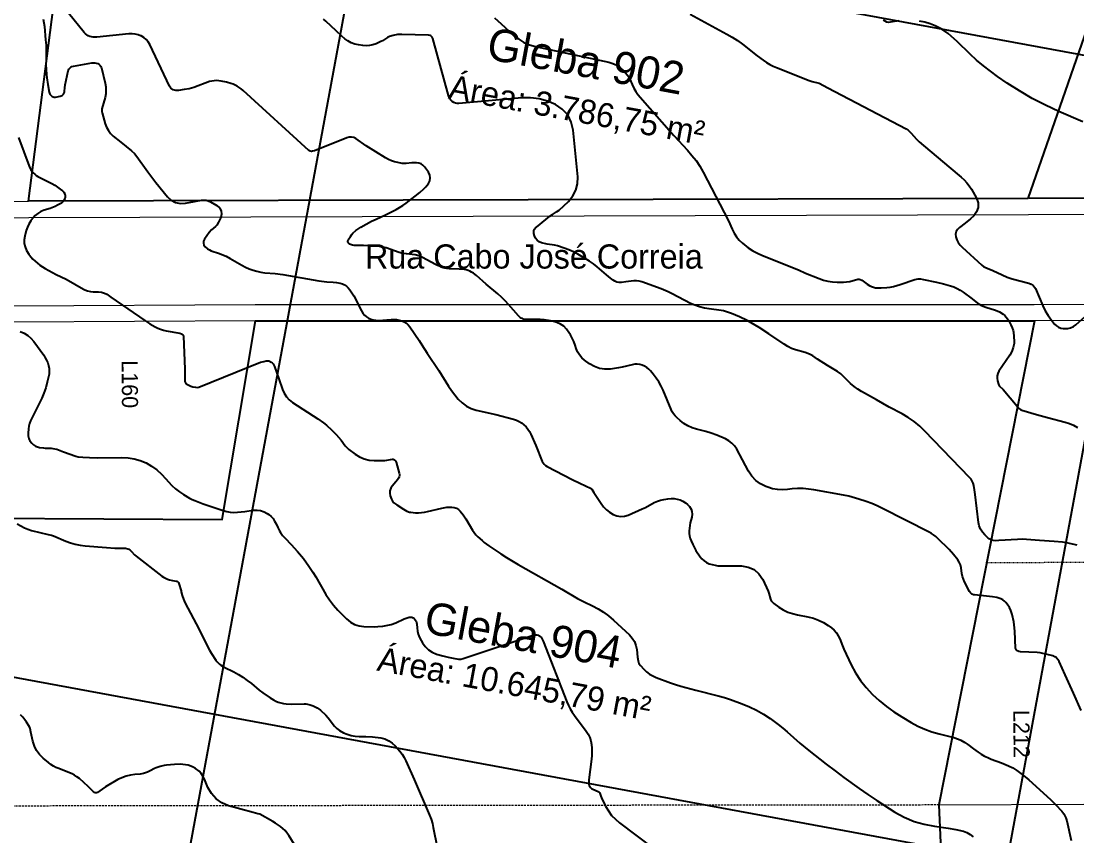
# Model space of a CAD drawing. Header units: centimetres. Extents: x 0 to 1302389, y -144212 to 85618.
# Drawn here: x 367588 to 380644, y -80917 to -70840 of the extents above; entities that cross this region are included whole.
import ezdxf

# ---------------------------------------------------------------- set-up
doc = ezdxf.new("R2010")
doc.units = ezdxf.units.CM
doc.header["$LTSCALE"] = 4
doc.linetypes.add('DASHED', pattern=[19.05, 12.7, -6.35])
doc.linetypes.add('TRACEJADO', pattern=[2, 1, -1])
for name, color, linetype in [('CANEVA', 252, 'Continuous'), ('CURVAS-INTERMEDIARIAS', 39, 'Continuous'), ('CURVAS-MESTRA', 34, 'Continuous'), ('LIMITE-L', 7, 'Continuous')]:
    doc.layers.add(name, color=color, linetype=linetype)
for name, color, linetype, lineweight in [('K-ALINHAMENTO', 10, 'Continuous', 9), ('P-MEIOFIO', 171, 'Continuous', 9), ('P-URB', 2, 'Continuous', 9), ('textos', 2, 'Continuous', 9)]:
    doc.layers.add(name, color=color, linetype=linetype, lineweight=lineweight)
doc.styles.add('EC_NOMES', font='GOTHIC.TTF')

msp = doc.modelspace()

# ---------------------------------------------------------------- linework, layer by layer
at = {"color": 1}
msp.add_lwpolyline([(382052.921, -67063.251), (387235.376, -67034.993), (387267.982, -73014.749), (380045.021, -73034.495)], dxfattribs=at)
at = {"layer": 'CANEVA'}
for p, q in [((366979.891, -95667.348), (374097.361, -57131.326)), ((376780.538, -97477.493), (383898.008, -58941.471)), ((359448.449, -67330.225), (393383.191, -73597.854)), ((357638.304, -77130.871), (391573.046, -83398.5))]:
    msp.add_line(p, q, dxfattribs=at)
at = {"layer": 'CURVAS-INTERMEDIARIAS'}
for points, elevation in [([(375863.767, -70755.405), (376314.558, -71000.54), (376381.447, -71039.124), (376446.671, -71080.197), (376509.379, -71125.012), (376690.967, -71269.386), (376766.632, -71325.259), (376805.761, -71351.064), (376845.969, -71374.919), (376887.761, -71395.854), (376930.62, -71414.847), (377332.826, -71576.122), (377371.695, -71588.571), (377456.798, -71608.931), (377564.826, -71663.808), (378532.602, -72173.876), (378555.79, -72188.476), (378566.376, -72197.12), (378595.376, -72226.567), (378658.967, -72300.348), (378694.535, -72333.522), (379059.544, -72643.458), (379212.853, -72771.167), (379249.381, -72804.518), (379283.192, -72840.185), (379312.917, -72879.313), (379339.926, -72920.746), (379403.273, -73030.695), (379421.56, -73088.953), (379424.623, -73144.856), (379404.853, -73197.241), (379369.868, -73247.282), (379328.289, -73285.392), (379264.343, -73339.631), (379191.014, -73392.38), (379166.751, -73416.855), (379150.137, -73444.14), (379145.012, -73475.676), (379147.532, -73510.043), (379160.883, -73545.64), (379177.744, -73579.078), (379199.894, -73609.287), (379225.565, -73637.329), (379470.725, -73859.708), (379494.582, -73877.766), (379507.588, -73885.104), (379535.123, -73897.294), (379605.965, -73923.584), (379719.142, -73978.683), (379780.52, -74005.181), (379843.949, -74025.957), (380050.725, -74081.418), (380078.966, -74092.806), (380103.658, -74110.623), (380123.557, -74133.757), (380131.206, -74146.886), (380223.096, -74363.223), (380252.994, -74424.569), (380288.519, -74482.838), (380328.382, -74538.413), (380369.009, -74588.311), (380391.879, -74609.136), (380416.874, -74625.803), (380445.05, -74636.227), (380475.344, -74642.481), (380491.65, -74643.861), (380530.241, -74642.283), (380566.902, -74634.915), (380600.668, -74618.855), (380632.516, -74596.998), (380822.009, -74428.537)], 76940.675), ([(367861.596, -70817.086), (367870.886, -70862.048), (367876.679, -70907.945), (367889.491, -71071.681), (367897.474, -71136.174), (367896.249, -71322.137), (367894.512, -71375.056), (367903.1, -71500.309), (367907.448, -71541.905), (367919.636, -71624.679), (367935.809, -71717.593), (367945.014, -71743.536), (367962.297, -71764.972), (367973.644, -71772.459), (367985.626, -71777.662), (367998.583, -71779.447), (368012.165, -71778.945), (368071.128, -71768.42), (368083.31, -71764.691), (368094.457, -71759.321), (368112.55, -71742.027), (368123.824, -71719.066), (368126.424, -71706.635), (368127.839, -71665.393), (368131.803, -71629.224), (368171.741, -71455.954), (368180.475, -71434.348), (368195.324, -71416.395), (368204.81, -71409.32), (368214.86, -71403.413), (368237.214, -71396.302), (368461.378, -71358.114), (368480.598, -71356.505), (368499.578, -71357.011), (368518.203, -71360.704), (368536.591, -71366.502), (368552.473, -71375.993), (368565.803, -71387.668), (368575.284, -71402.625), (368582.209, -71419.785), (368627.508, -71607.916), (368634.781, -71652.272), (368637.744, -71696.592), (368634.226, -71740.881), (368626.376, -71785.14), (368608.065, -71856.24), (368588.127, -71924.353), (368586.124, -71941.345), (368587.267, -71958.42), (368590.52, -71975.541), (368628.971, -72108.671), (368645.893, -72152.316), (368667.344, -72193.058), (368695.572, -72229.427), (368728.322, -72262.88), (368820.138, -72338.753), (368952.731, -72442.589), (368988.623, -72477.414), (369020.387, -72516.199), (369154.448, -72703.727), (369253.817, -72835.177), (369396.644, -73013.54), (369445.266, -73055.936), (369498.409, -73085.484), (369558.346, -73095.753), (369622.806, -73093.166), (369731.581, -73069.696), (369819.161, -73054.261), (369847.934, -73052.886), (369876.016, -73055.204), (369903.084, -73063.062), (369929.471, -73074.614), (370010.361, -73120.304), (370042.875, -73151.302), (370063.532, -73186.029), (370066.386, -73226.326), (370057.385, -73270.342), (370029.471, -73328.246), (370006.626, -73364.141), (369992.102, -73379.559), (369943.675, -73422.212), (369915.683, -73455.018), (369855.303, -73536.925), (369844.889, -73562.032), (369841.831, -73586.379), (369849.811, -73609.572), (369865.155, -73632.017), (369894.028, -73655.238), (369916.404, -73669.404), (369940.557, -73680.26), (370043.294, -73713.85), (370071.151, -73724.955), (370123.037, -73748.798), (370173.285, -73775.916), (370318.545, -73860.443), (370363.052, -73883.744), (370408.668, -73904.271), (370455.921, -73920.66), (370504.284, -73934.275), (370553.366, -73945.752), (370603.011, -73954.841), (370729.125, -73963.377), (370823.638, -73972.624), (371268.467, -74052.056), (371368.834, -74065.718), (371447.816, -74070.708), (371487.101, -74074.873), (371534.903, -74083.124), (371563.123, -74091.336), (371589.423, -74102.913), (371612.853, -74119.555), (371634.371, -74139.573), (371653.385, -74163), (371671.172, -74187.254), (371701.843, -74239.094), (371796.841, -74424.718), (371813.931, -74451.702), (371833.717, -74476.052), (371857.558, -74496.448), (371884.096, -74514.201), (371913.443, -74527.009), (371943.545, -74536.329), (371974.8, -74540.399), (372006.814, -74540.961), (372166.461, -74529.978), (372199.444, -74529.685), (372232.103, -74531.967), (372264.254, -74538.098), (372296.079, -74546.814), (372325.604, -74560.192), (372352.639, -74576.851), (372375.947, -74598.426), (372396.765, -74623.281), (372511.778, -74791.845), (372545.336, -74842.982), (372608.805, -74947.551), (372752.476, -75161.573), (372872.519, -75353.11), (372910.906, -75409.213), (372951.936, -75463.412), (372994.718, -75516.353), (373042.391, -75562.455), (373094.423, -75601.366), (373152.997, -75629.495), (373215.93, -75650.432), (373460.536, -75707.285), (373679.168, -75764.135), (373713.704, -75776.007), (373746.652, -75790.829), (373777.207, -75810.104), (373806.18, -75832.34), (373831.915, -75858.336), (373855.096, -75886.201), (373874.461, -75916.838), (373891.274, -75949.325), (373952.573, -76090.121), (374033.684, -76285.464), (374043.752, -76304.594), (374057.316, -76321.42), (374073.676, -76335.732), (374092.031, -76347.361), (374400.889, -76510.641), (374495.537, -76556.581), (374639.524, -76621.171), (374646.929, -76628.711), (374670.994, -76672.034), (374759.328, -76805.337), (374790.736, -76845.779), (374825.484, -76882.571), (374865.239, -76913.873), (374908.344, -76941.526), (374954.415, -76958.661), (375000.867, -76967.2), (375047.898, -76962.842), (375095.318, -76949.902), (375270.373, -76873.495), (375308.252, -76854.921), (375418.834, -76793.961), (375456.935, -76777.313), (375496.689, -76765.166), (375537.561, -76756.012), (375587.317, -76747.871), (375625.231, -76744.638), (375662.787, -76745.209), (375699.818, -76751.481), (375740.129, -76762.869), (375772.894, -76777.86), (375803.364, -76796.055), (375830.403, -76819.049), (375855.139, -76845.245), (375872.493, -76875.136), (375883.684, -76906.29), (375885.648, -76939.338), (375881.451, -76973.64), (375862.818, -77045.167), (375856.361, -77077.44), (375848.7, -77142.896), (375849.071, -77175.406), (375852.653, -77207.314), (375861.069, -77238.3), (375872.689, -77268.672), (375893.585, -77312.747), (375932.891, -77386.645), (375984.223, -77464.03), (376008.222, -77491.631), (376034.761, -77515.911), (376065.132, -77535.192), (376098.045, -77551.132), (376133.387, -77562.373), (376169.21, -77570.955), (376205.757, -77575.567), (376242.782, -77577.53), (376496.201, -77577.016), (376579.513, -77592.089), (376652.934, -77622.636), (376711.512, -77676.427), (376760.198, -77745.692), (376826.504, -77892.024), (376834.886, -77915.727), (376853.557, -77987.982), (376863.687, -78009.242), (376878.567, -78027.506), (376896.613, -78043.772), (376959.335, -78087.747), (377013.052, -78120.442), (377068.841, -78148.229), (377127.729, -78168.622), (377188.681, -78184.096), (377318.961, -78208.32), (377385.622, -78225.426), (377449.885, -78248.099), (377510.557, -78279.139), (377568.834, -78315.737), (377609.126, -78345.009), (377642.106, -78373.813), (377671.009, -78405.705), (377693.82, -78442.208), (377712.558, -78481.78), (377745.226, -78565.174), (377762.962, -78606.274), (377852.776, -78799.879), (377906.627, -78900.169), (377967.277, -78995.582), (378038.123, -79083.696), (378115.756, -79166.942), (378200.985, -79243.362), (378289.313, -79315.732), (378382.289, -79382.029), (378478.357, -79444.265), (378595.641, -79514.767), (378678.032, -79559.194), (378762.602, -79598.245), (378850.44, -79629.256), (378940.455, -79654.901), (379123.736, -79698.31), (379181.721, -79719.307), (379208.955, -79733.681), (379256.687, -79762.726), (379293.649, -79788.242), (379365.484, -79842.415), (379422.384, -79882.021), (379460.953, -79906.628), (379500.559, -79929.247), (379541.717, -79948.889), (379583.924, -79966.535), (379713.988, -80015.581), (379798.51, -80049.952), (379852.632, -80076.995), (379903.115, -80110.359), (379982.762, -80170.19), (380049.992, -80223.776), (380315.84, -80465.948), (380379.758, -80528.135), (380458.111, -80611.109), (380481.218, -80642.498), (380500.395, -80676.84), (380508.126, -80694.413), (380519.653, -80731.102), (380573.644, -80972.151)], 77339.331), ([(380646.329, -77323.07), (380517.331, -77293.934), (380466.318, -77285.171), (380363.242, -77274.93), (380181.109, -77264.327), (380021.882, -77251.631), (379966.684, -77249.342), (379911.449, -77250.268), (379679.829, -77265.663), (379643.741, -77266.255), (379607.78, -77263.191), (379590.585, -77259.163), (379574.306, -77253.197), (379559.414, -77244.325), (379545.448, -77233.516), (379504.458, -77195.125), (379475.344, -77161.248), (379451.741, -77124.589), (379436.405, -77083.77), (379426.598, -77040.182), (379387.528, -76696.617), (379379.783, -76639.008), (379369.678, -76581.775), (379361.745, -76554.435), (379350.972, -76528.587), (379335.925, -76504.971), (379318.031, -76482.835), (378765.872, -75909.982), (378700.935, -75848.865), (378632.556, -75792.34), (378559.021, -75742.709), (378482.055, -75697.663), (378323.638, -75613.199), (378166.789, -75525.841), (377982.208, -75420.826), (377934.292, -75390.581), (377888.507, -75357.628), (377845.92, -75320.645), (377759.229, -75234.529), (377723.203, -75203.339), (377684.439, -75175.615), (377560.778, -75101.503), (377437.514, -75019.426), (377377.674, -74981.689), (377346.838, -74964.815), (377315.159, -74949.984), (377282.215, -74938.214), (377164.714, -74905.708), (377116.167, -74887.438), (377069.909, -74863.965), (377025.173, -74837.024), (376832.836, -74706.292), (376715.669, -74630.49), (376565.458, -74543.629), (376471.125, -74496.693), (376373.008, -74458.281), (376272.769, -74425.051), (376243.593, -74419.987), (376097.729, -74400.79), (376037.657, -74389.938), (375978.709, -74375.3), (375921.473, -74355.02), (375865.361, -74330.954), (375797.376, -74297.205), (375632.463, -74207.304), (375590.544, -74186.457), (375503.743, -74151.149), (375264.782, -74066.798), (375232.622, -74058.193), (375200.195, -74052.953), (375167.342, -74052.764), (375134.21, -74055.948), (375067.346, -74066.504), (375010.799, -74072.945), (374983.34, -74072.414), (374956.94, -74068.075), (374932.146, -74058.053), (374908.418, -74044.235), (374877.175, -74020.455), (374827.43, -73980.031), (374712.974, -73881.318), (374665.049, -73843.714), (374615.266, -73808.594), (374564.257, -73775.122), (374474.044, -73721.68), (374419.079, -73693.387), (374362.289, -73668.932), (374304.307, -73647.034), (374221.222, -73618.878), (374186.036, -73609.369), (374095.542, -73597.124), (374023.36, -73581.218), (373993.208, -73568.545), (373967.909, -73550.94), (373949.908, -73525.926), (373936.761, -73495.972), (373929.729, -73466.994), (373928.368, -73447.801), (373930.733, -73429.731), (373938.715, -73413.347), (373950.421, -73398.087), (373981.478, -73370.307), (374127.99, -73252.924), (374159.529, -73230.27), (374209.913, -73201.113), (374241.366, -73178.757), (374358.276, -73069.325), (374411.093, -73002.906), (374449.909, -72931.245), (374467.73, -72851.714), (374471.56, -72766.943), (374415.501, -72187.378), (374389.623, -72088.242), (374347.302, -72000.43), (374280.337, -71929.603), (374196.943, -71870.083), (374096.523, -71830.263), (373993.943, -71801.911), (373888.093, -71790.773), (373780.073, -71791.112), (373002.381, -71858.415), (372980.133, -71857.711), (372958.868, -71853.824), (372939.053, -71845.158), (372920.212, -71833.306), (372904.093, -71817.528), (372890.295, -71800.213), (372879.997, -71780.626), (372872.036, -71759.524), (372680.962, -71056.48), (372673.453, -71039.851), (372661.132, -71026.386), (372653.378, -71021.396), (372645.222, -71017.488), (372627.313, -71014.089), (372296.843, -71005.136), (372244.313, -71007.17), (372189.847, -71016.722), (372142.877, -71032.604), (372120.826, -71043.784), (372056.867, -71082.788), (372034.688, -71094.33), (371978.876, -71119.838), (371938.821, -71133.673), (371898.13, -71142.89), (371856.462, -71145.157), (371814.15, -71142.785), (371759.713, -71135.061), (371713.81, -71124.425), (371670.098, -71108.953), (371629.67, -71086.232), (371591.442, -71058.679), (371555.213, -71026.995), (371483.843, -70962.408), (371355.797, -70841.25), (371327.426, -70817.727)], 77140.003), ([(373443.764, -70801.739), (373523.762, -70872.895), (373682.06, -71018.147), (373742.381, -71065.135), (373806.403, -71104.973), (373875.951, -71134.105), (373949.181, -71156.083), (374856.857, -71348.153), (374906.658, -71363.635), (374953.372, -71384.587), (374995.457, -71413.755), (375034.454, -71448.393), (375063.002, -71478.972), (375083.476, -71503.824), (375101.704, -71530.025), (375116.572, -71558.281), (375143.577, -71626.298), (375163.784, -71669.658), (375188.068, -71710.974), (375216.12, -71749.722), (375660.535, -72254.473), (375829.478, -72438.39), (375883.789, -72500.961), (375934.432, -72566.158), (375979.566, -72635.283), (376021.014, -72707.022), (376284.123, -73208.874), (376334.101, -73309.664), (376379.464, -73412.612), (376404.393, -73462.124), (376433.618, -73508.457), (376469.299, -73550.023), (376509.286, -73588.411), (376579.974, -73642.808), (376635.665, -73679.465), (376694.528, -73710.749), (376755.522, -73738.453), (377202.39, -73918.344), (377288.703, -73958.053), (377455.926, -74025.627), (377510.691, -74044.143), (377566.284, -74058.394), (377623.128, -74066.258), (377680.82, -74069.86), (377757.452, -74068.7), (377796.839, -74065.282), (377835.835, -74058.772), (377937.222, -74033.714), (377951.477, -74032.313), (377965.459, -74035.463), (377985.142, -74045.666), (378052.444, -74095.018), (378083.809, -74114.463), (378117.897, -74128.594), (378139.725, -74134.976), (378153.723, -74137.987), (378182.265, -74140.776), (378225.544, -74139.992), (378294.692, -74134.136), (378336.131, -74128.938), (378377.149, -74121.738), (378417.526, -74111.54), (378457.478, -74099.358), (378638.509, -74037.019), (378659.173, -74031.704), (378680.21, -74028.373), (378711.882, -74029.469), (378749.346, -74036.247), (378908.403, -74070.053), (378995.603, -74090.253), (379082.03, -74113.544), (379123.886, -74128.257), (379164.232, -74145.935), (379202.327, -74168.062), (379238.912, -74193.153), (379347.508, -74276.889), (379416.409, -74327.246), (379464.874, -74356.112), (379517.19, -74377.187), (379636.02, -74414.681), (379686.284, -74435.559), (379732.123, -74464.924), (379752.57, -74482.9), (379771.285, -74502.349), (379787.416, -74523.987), (379801.806, -74547.097), (379829.125, -74597.882), (379844.52, -74631.961), (379855.064, -74667.831), (379858.7, -74686.279), (379865.808, -74742.179), (379868.641, -74801.465), (379867.353, -74827.152), (379857.685, -74877.795), (379839.722, -74926.216), (379814.257, -74971.133), (379678.756, -75170.911), (379665.043, -75198.955), (379656.759, -75227.779), (379656.621, -75257.774), (379661.916, -75288.538), (379675.353, -75330.253), (379684.829, -75349.678), (379730.931, -75396.878), (379906.256, -75603.643), (379936.49, -75635.902), (379945.127, -75642.311), (379964.842, -75651.243), (380144.857, -75704.812), (380279.784, -75742.178), (380499.661, -75798.488), (380552.85, -75815.822), (380603.829, -75837.5), (380651.523, -75865.708)], 77040.339), ([(378442.274, -70838.278), (378338.997, -70855.354), (378314.913, -70856.085), (378292.154, -70852.55), (378271.367, -70842.62), (378251.904, -70828.424)], 76841.011), ([(380717.058, -72086.713), (380419.559, -71957.416), (380254.658, -71880.126), (380093.066, -71796.828), (379936.45, -71704.528), (379783.142, -71606.23), (379663.407, -71524.583), (379574.274, -71460.354), (379487.54, -71393.184), (379404.405, -71321.62), (379323.677, -71247.116), (379165.174, -71094.357), (379090.108, -71025.308), (379051.025, -70992.944), (379010.344, -70962.982), (378967.237, -70936.605), (378891.713, -70897.744), (378829.344, -70872.269), (378765.643, -70852.091), (378699.946, -70839.866)], 76841.011), ([(367558.041, -72281.622), (367689.22, -72636.149), (367710.126, -72679.02), (367723.83, -72698.436), (367739.158, -72716.854), (367756.528, -72733.43), (367774.924, -72748.625), (367794.849, -72761.741), (367967.299, -72849.415), (368003.588, -72870.56), (368072.57, -72918.611), (368101.452, -72940.962), (368116.581, -72957.216), (368127.65, -72975.152), (368132.654, -72995.636), (368133.595, -73017.813), (368127.758, -73039.65), (368118.569, -73059.328), (368104.377, -73075.75), (368086.844, -73090.015), (368039.84, -73116.897), (368009.52, -73131.962), (367946.345, -73156.456), (367873.588, -73179.99), (367833.521, -73196.964), (367796.249, -73218.012), (367763.186, -73245.189), (367732.916, -73276.449), (367707.34, -73312.255), (367684.936, -73349.711), (367667.259, -73389.611), (367652.746, -73431.149), (367633.352, -73499.992), (367626.432, -73545.416), (367626.641, -73589.937), (367637.52, -73633.104), (367655.518, -73675.367), (367685.659, -73723.653), (367708.422, -73754.553), (367733.973, -73783.19), (367761.375, -73810.315), (367790.982, -73835.212), (367821.592, -73858.683), (367853.733, -73880.015), (367886.898, -73899.913), (368020.035, -73973.313), (368147.23, -74033.616), (368359.133, -74156.854), (368375.994, -74164.995), (368411.113, -74178.049), (368447.527, -74186.011), (368478.623, -74187.812), (368543.412, -74188.437), (368582.105, -74194.154), (368619.521, -74204.815), (368646.656, -74218.897), (368698.201, -74253.147), (369117.016, -74543.224), (369179.69, -74583.887), (369244.531, -74620.997), (369278.078, -74636.963), (369312.394, -74650.69), (369347.874, -74661.074), (369384.12, -74669.228), (369549.186, -74699.097), (369571.989, -74706.065), (369581.296, -74711.483), (369588.653, -74718.345), (369593.085, -74727.384), (369595.58, -74737.858), (369612.962, -75143.041), (369613.949, -75295.786), (369619.257, -75313.853), (369626.551, -75323.917), (369631.3, -75327.834), (369687.1, -75355.4), (369712.36, -75363.501), (369743.218, -75369.221), (369764.053, -75369.948), (369784.318, -75366.576), (370549.796, -75059.758), (370589.991, -75048.179), (370617.056, -75042.667), (370633.996, -75041.712), (370650.375, -75043.298), (370665.925, -75048.714), (370680.903, -75056.679), (370694.073, -75067.848), (370705.578, -75080.291), (370714.606, -75094.627), (370721.989, -75110.24), (370776.629, -75263.053), (370821.035, -75395.6), (370842.077, -75442.672), (370868.489, -75485.637), (370902.971, -75522.441), (370942.843, -75555.143), (371259.307, -75760.043), (371329.589, -75809.834), (371362.791, -75837.219), (371429.691, -75899.065), (371483.328, -75953.869), (371545.852, -76023.389), (371597.36, -76092.243), (371611.154, -76108.483), (371642.851, -76137.1), (371720.393, -76196.259), (371774.296, -76229.485), (371830.809, -76255.054), (371891.208, -76269.129), (371954.208, -76275.545), (372030.748, -76275.705), (372084.196, -76273.091), (372180.274, -76257.462), (372188.79, -76258.325), (372196.803, -76261.366), (372204.467, -76265.852), (372211.071, -76272.129), (372216.76, -76279.028), (372224.429, -76295.343), (372264.461, -76432.424), (372266.811, -76446.915), (372266.9, -76461.141), (372263.576, -76474.969), (372257.978, -76488.54), (372241.606, -76514.299), (372222.642, -76538.232), (372176.825, -76590.235), (372159.296, -76618.578), (372148.464, -76648.198), (372147.668, -76679.723), (372153.571, -76712.516), (372168.575, -76754.084), (372181.106, -76778.482), (372199.419, -76798.901), (372232.761, -76824.59), (372316.795, -76878.177), (372360.238, -76900.978), (372390.754, -76911.793), (372406.589, -76914.951), (372465.192, -76919.987), (372502.629, -76920.872), (372539.86, -76919.417), (372576.785, -76914.46), (372613.514, -76907.166), (372792.497, -76862.773), (372853.113, -76852.522), (372883.76, -76851.099), (372916.697, -76851.658), (372945.042, -76856.721), (372971.564, -76865.674), (372995.331, -76880.431), (373017.275, -76899.079), (373055.422, -76944.901), (373088.307, -76994.636), (373171.887, -77136.172), (373190.991, -77164.815), (373212.045, -77191.903), (373235.826, -77216.626), (373288.59, -77264.854), (373315.597, -77287.477), (373372.365, -77329.279), (373521.786, -77429.311), (373592.117, -77474.226), (373735.507, -77559.665), (374273.821, -77866.491), (374470.643, -77981.005), (374549.158, -78022.222), (374653.112, -78071.827), (374723.205, -78108.924), (374790.578, -78150.05), (374853.863, -78197.231), (374914.417, -78248.438), (375109.849, -78429.91), (375144.333, -78469.887), (375172.152, -78513.193), (375189.959, -78561.481), (375201.101, -78613.099), (375210.763, -78705.703), (375218.009, -78753.835), (375227.959, -78783.696), (375245.926, -78809.554), (375288.51, -78855.283), (375322.759, -78887.2), (375359.406, -78915.526), (375399.647, -78938.434), (375442.296, -78957.743), (375616.744, -79022.304), (375681.058, -79044.429), (375746.343, -79063.551), (375934.073, -79113.923), (376208.548, -79183.672), (376285.663, -79205.962), (376361.929, -79230.983), (376504.523, -79282.921), (376594.914, -79320.909), (376682.925, -79363.384), (376767.354, -79412.585), (376849.402, -79466.273), (376951.234, -79540.488), (377006.88, -79584.14), (377060.721, -79629.993), (377218.822, -79771.864), (377328.146, -79861.926), (377543.141, -80030.319), (377653.094, -80114.123), (377764.242, -80196.333), (377950.453, -80330.494), (378059.56, -80406.692), (378169.68, -80481.354), (378393.992, -80624.549), (378510.273, -80686.16), (378630.232, -80737.404), (378755.699, -80773.094), (378884.836, -80798.404), (379054.277, -80820.548), (379148.641, -80836.588), (379241.487, -80859.858), (379285.176, -80876.937), (379325.955, -80898.526), (379362.344, -80926.875)], 77438.995), ([(367577.433, -74680.625), (367625.877, -74701.592), (367670.449, -74727.885), (367709.218, -74762.167), (367744.115, -74801.774), (367867.85, -74973.105), (367887.041, -75003.142), (367903.824, -75034.316), (367916.99, -75067.183), (367927.727, -75101.182), (367933.873, -75136.057), (367936.562, -75170.941), (367934.068, -75205.842), (367928.107, -75240.75), (367911.579, -75307.193), (367892.332, -75374.471), (367870.054, -75440.602), (367843.235, -75505.033), (367813.383, -75568.326), (367719.081, -75751.419), (367704.933, -75783.133), (367693.234, -75815.583), (367685.214, -75849.128), (367679.652, -75883.411), (367674.76, -75936.73), (367676.203, -75969.195), (367678.631, -75985.353), (367682.964, -76000.909), (367688.777, -76015.746), (367696.805, -76029.513), (367722.192, -76061.13), (367742.393, -76079.993), (367764.481, -76095.393), (367789.401, -76105.611), (367816.197, -76112.364), (367863.599, -76118.23), (367887.44, -76120.13), (367959.049, -76121.64), (367982.55, -76124.065), (368028.48, -76135.65), (368113.363, -76165.435), (368265.978, -76220.186), (368293.632, -76227.453), (368350.436, -76235.036), (368433.668, -76239.077), (368527.717, -76240.799), (368831.871, -76235.841), (368910.286, -76240.23), (368987.003, -76251.997), (369061.176, -76274.849), (369133.652, -76305.079), (369201.734, -76344.998), (369265.859, -76389.881), (369324.055, -76442.224), (369378.304, -76499.533), (369412.068, -76539.894), (369453.499, -76584.569), (369497.573, -76626.124), (369545.645, -76662.986), (369596.37, -76696.739), (369670.969, -76739.838), (369703.389, -76756.255), (369736.704, -76770.79), (369839.407, -76808.458), (370087.051, -76893.703), (370130.789, -76905.632), (370174.962, -76913.781), (370219.824, -76916.229), (370265.14, -76914.899), (370356.267, -76904.781), (370459.1, -76889.619), (370505.447, -76887.751), (370550.158, -76892.826), (370592.412, -76908.292), (370633.041, -76930.695), (370650.416, -76943.238), (370678.474, -76967.251), (370703.429, -76993.742), (370723.723, -77023.952), (370740.915, -77056.641), (370761.949, -77104.633), (370783.369, -77144.832), (370795.314, -77164.278), (370822.084, -77201.137), (370852.427, -77235.109), (370926.862, -77311.967), (371004.608, -77398.772), (371078.928, -77488.379), (371148.069, -77582.046), (371197.84, -77655.971), (371234.298, -77713.906), (371354.992, -77930.019), (371399.844, -77998.586), (371450.55, -78062.944), (371505.172, -78124.488), (371612.027, -78234.668), (371659.553, -78273.172), (371710.787, -78303.178), (371767.599, -78320.431), (371828.139, -78329.19), (371955.5, -78331.085), (371998.456, -78328.702), (372062.696, -78322.04), (372102.768, -78316.671), (372162.867, -78303.782), (372220.424, -78282.213), (372324.368, -78234.754), (372363.314, -78219.843), (372385.314, -78212.615), (372403.301, -78210.323), (372420.357, -78211.7), (372436.031, -78218.588), (372450.773, -78229.145), (372462.62, -78244.133), (372472.064, -78260.219), (372477.902, -78277.939), (372481.343, -78296.736), (372484.656, -78342.286), (372490.595, -78383.882), (372500.157, -78424.354), (372515.169, -78463.136), (372533.814, -78500.796), (372551.194, -78530.549), (372585.8, -78576.558), (372625.646, -78615.873), (372673.356, -78645.148), (372726.305, -78667.738), (372803.335, -78690.488), (372867.683, -78707.329), (372932.958, -78720.135), (372998.752, -78730.027), (373026.387, -78729.658), (373053.282, -78723.913), (373920.461, -78434.288), (373935.993, -78430.751), (373951.534, -78429.244), (373967.061, -78430.783), (373982.599, -78434.343), (373996.684, -78441.16), (374009.1, -78449.828), (374019.014, -78461.287), (374027.26, -78474.587), (374042.958, -78510.152), (374337.34, -79258.232), (374356.974, -79302.611), (374378.975, -79345.643), (374404.518, -79386.675), (374432.424, -79426.379), (374575.961, -79620.107), (374599.692, -79658.878), (374619.185, -79699.298), (374632.329, -79742.215), (374641.246, -79786.784), (374645.076, -79832.663), (374646.627, -79878.536), (374644.757, -79924.386), (374640.605, -79970.24), (374608.015, -80224.173), (374606.962, -80241.451), (374607.415, -80258.592), (374610.147, -80275.515), (374614.385, -80292.301), (374621.577, -80307.352), (374630.805, -80320.549), (374643.104, -80330.949), (374657.439, -80339.485), (374724.035, -80368.082), (374733.596, -80374.095), (374741.461, -80381.446), (374746.787, -80390.801), (374756.215, -80424.812), (374765.369, -80447.026), (374816.589, -80549.323), (374851.392, -80608.149), (374891.011, -80662.959), (374937.843, -80711.753), (374989.49, -80756.531), (375408.894, -81072.176)], 77538.659), ([(367540.552, -77059.505), (367629.772, -77105.426), (367672.106, -77124.302), (367716.287, -77138.33), (367924.246, -77189.367), (367962.789, -77199.081), (367989.239, -77208.04), (368142.052, -77272.365), (368199.839, -77293.396), (368258.544, -77310.715), (368318.599, -77322.486), (368379.569, -77330.564), (368642.948, -77352.393), (368748.859, -77357.714), (368878.794, -77360.267), (368906.345, -77365.295), (368918.873, -77371.268), (368930.78, -77378.96), (368952.488, -77398.283), (368990.232, -77439.977), (369011.431, -77458.436), (369328.009, -77703.107), (369350.16, -77718.052), (369373.284, -77730.968), (369397.873, -77740.841), (369423.424, -77748.682), (369462.136, -77757.646), (369504.469, -77764.836), (369516.814, -77768.839), (369527.278, -77775.018), (369534.908, -77784.465), (369540.666, -77796.089), (369566.262, -77887.095), (369566.527, -77898.009), (369579.277, -77945.86), (369594.458, -77990.035), (369614.195, -78032.375), (369791.133, -78365.891), (369895.159, -78575.723), (369917.789, -78618.365), (369942.022, -78660.128), (369994.424, -78743.619), (370008.134, -78761.962), (370023.33, -78778.734), (370040.771, -78793.175), (370059.695, -78806.055), (370100.202, -78828.79), (370217.516, -78889.193), (370275.039, -78921.04), (370330.886, -78955.426), (370384.186, -78993.617), (370435.811, -79034.348), (370530.623, -79112.983), (370575.52, -79147.069), (370669.348, -79209.631), (370708.079, -79233.366), (370737.606, -79249.147), (370768.018, -79262.497), (370799.794, -79272.197), (370832.464, -79279.467), (370865.903, -79283.89), (370933.06, -79288.267), (371087.622, -79284.625), (371109.091, -79284.992), (371130.421, -79287.371), (371161.657, -79294.944), (371201.144, -79309.757), (371248.077, -79332.868), (371290.082, -79364.059), (371355.478, -79424.724), (371384.855, -79456.136), (371463.261, -79558.133), (371492.537, -79588.117), (371526.272, -79612.996), (371576.012, -79640.72), (371622.367, -79659.336), (371669.708, -79673.765), (371718.521, -79681.929), (371768.309, -79685.905), (371853.108, -79687.115), (371932.414, -79691.232), (372038.119, -79705.789), (372088.053, -79718.853), (372111.747, -79728.905), (372134.802, -79740.714), (372177.583, -79770.01), (372215.696, -79805.154), (372243.446, -79834.725), (372273.238, -79869.872), (372300.478, -79906.707), (372323.903, -79946.09), (372344.767, -79987.159), (372447.762, -80219.037), (372640.055, -80659.222), (372659.97, -80710.362), (372674.372, -80763.312), (372685.357, -80814.191), (372734.277, -81055.804)], 77638.323)]:
    msp.add_lwpolyline(points, dxfattribs=dict(at, elevation=elevation))
at = {"layer": 'CURVAS-MESTRA'}
for points, elevation in [([(380696.708, -79366.849), (380601.551, -79150.264), (380499.358, -78925.568), (380423.086, -78760.703), (380409.685, -78737.562), (380401.397, -78727.123), (380382.061, -78708.785), (380371.131, -78701.567), (380359.189, -78696.209), (380346.56, -78692.093), (380190.411, -78655.054), (380152.556, -78650.231), (379947.622, -78639.664), (379926.524, -78635.97), (379916.584, -78632.117), (379906.95, -78627.267), (379899.087, -78620.727), (379892.869, -78613.183), (379887.096, -78594.117), (379876.869, -78384.562), (379869.543, -78306.852), (379863.097, -78268.386), (379843.407, -78179.423), (379828.251, -78129.293), (379811.332, -78094.03), (379782.443, -78050.262), (379766.162, -78030.198), (379747.987, -78012.44), (379726.971, -77998.149), (379704.066, -77986.186), (379679.35, -77977.223), (379654.268, -77969.752), (379602.595, -77960.776), (379378.429, -77937.9), (379367.311, -77935.157), (379346.181, -77926.096), (379328.283, -77912.321), (379315.192, -77893.92), (379254.658, -77774.61), (379240.295, -77741.258), (379228.831, -77707.134), (379221.728, -77671.84), (379212.48, -77600.201), (379203.599, -77565.976), (379188.967, -77533.801), (379170.487, -77502.983), (379117.597, -77435.415), (379063.623, -77377.001), (378923.737, -77237.855), (378898.812, -77215.485), (378872.701, -77194.761), (378844.801, -77176.534), (378815.704, -77159.96), (378242.003, -76867.324), (378174.817, -76835.283), (378106.655, -76805.677), (378037.014, -76779.741), (377947.976, -76750.668), (377822.699, -76716.969), (377759.307, -76703.345), (377393.15, -76639.315), (377325.973, -76629.066), (377258.437, -76621.64), (377190.792, -76619.413), (377123.31, -76624.695), (377065.711, -76632.442), (377003.724, -76636.185), (376942.372, -76634.016), (376881.99, -76622.975), (376822.244, -76606.021), (376796.863, -76596.763), (376730.891, -76563.75), (376672.012, -76522.674), (376623.758, -76469.512), (376582.593, -76408.305), (376509.444, -76267.53), (376437.641, -76135.101), (376409.8, -76094.932), (376377.79, -76059.284), (376339.559, -76030.433), (376297.168, -76006.104), (376190.698, -75960.514), (376123.304, -75935.692), (376054.542, -75914.985), (375941.366, -75887.21), (375885.931, -75870.019), (375833.243, -75847.558), (375784.691, -75817.186), (375738.886, -75781.544), (375699.253, -75745.359), (375677.26, -75722.365), (375657.572, -75697.759), (375641.361, -75670.735), (375627.462, -75642.111), (375527.31, -75406.472), (375501.871, -75353.794), (375473.656, -75302.813), (375441.272, -75254.377), (375406.102, -75207.635), (375373.119, -75167.429), (375350.759, -75144.286), (375326.436, -75123.922), (375299.156, -75107.715), (375269.926, -75094.279), (375238.993, -75086.215), (375207.909, -75082.044), (375176.587, -75083.719), (375145.105, -75089.275), (375021.403, -75120.306), (374974.029, -75129.322), (374878.1, -75144.199), (374808.315, -75145.934), (374741.1, -75137.371), (374677.716, -75113.391), (374616.901, -75079.122), (374553.993, -75032.973), (374520.571, -75002.943), (374491.842, -74969.613), (374470.138, -74931.338), (374453.11, -74889.751), (374438.46, -74846.1), (374421.875, -74803.267), (374402.395, -74761.673), (374380.989, -74720.91), (374363.199, -74689.702), (374333.313, -74648.811), (374298.805, -74613.573), (374257.381, -74586.808), (374211.333, -74565.705), (374161.015, -74551.81), (374110.174, -74541.133), (374058.554, -74535.278), (374006.42, -74532.642), (373832.668, -74531.148), (373802.314, -74524.944), (373787.569, -74519.727), (373773.666, -74512.69), (373760.583, -74504.507), (373737.718, -74483.602), (373615.664, -74343.392), (373573.85, -74297.997), (373530.44, -74254.274), (373484.642, -74213.049), (373341.312, -74095.463), (373220.986, -73987.436), (373180.904, -73957.3), (373159.764, -73943.687), (373137.626, -73932.341), (373114.787, -73923.096), (373090.919, -73917.005), (373066.359, -73913.016), (373005.885, -73908.344), (372881.773, -73903.238), (372852.252, -73899.549), (372794.368, -73885.351), (372738.429, -73864.084), (372711.431, -73851.233), (372552.755, -73763.123), (372507.336, -73744.325), (372459.587, -73732.76), (372352.428, -73720.316), (372308.449, -73713.145), (372265.425, -73701.571), (372103.37, -73645.694), (372062.763, -73635.356), (372021.403, -73628.711), (371979.531, -73624.514), (371823.277, -73616.188), (371706.89, -73613.756), (371686.767, -73610.819), (371648.022, -73597.977), (371635.776, -73587.344), (371628.303, -73575.292), (371627.963, -73561.111), (371632.395, -73545.511), (371659.765, -73502.131), (371674.241, -73481.971), (371690.15, -73463.169), (371727.649, -73431.015), (371790.749, -73390.19), (371920.719, -73316.281), (371977.534, -73287.755), (372093.225, -73234.692), (372227.187, -73168.523), (372269.461, -73145.693), (372310.518, -73120.996), (372349.761, -73093.502), (372387.788, -73064.141), (372462.554, -73003.285), (372517.461, -72961.221), (372569.37, -72916.293), (372592.495, -72891.01), (372624.953, -72849.877), (372641.232, -72814.858), (372648.262, -72779.812), (372641.444, -72744.732), (372625.38, -72709.617), (372576.656, -72643.244), (372556.475, -72622.682), (372533.936, -72606.652), (372507.871, -72597.419), (372479.44, -72592.715), (372418.524, -72593.565), (372348.402, -72601.512), (372325.13, -72602.342), (372301.897, -72600.666), (372245.142, -72590.619), (372206.003, -72580.563), (372167.927, -72567.824), (372131.448, -72551.053), (372096.043, -72531.592), (371855.664, -72380.787), (371726.709, -72293.687), (371701.027, -72280.795), (371672.827, -72275.222), (371643.847, -72276.67), (371615.892, -72284.419), (371217.967, -72443.42), (371190.666, -72450.266), (371181.249, -72451.04), (371163.506, -72448.117), (371148.148, -72438.754), (370333.355, -71696.595), (370310.321, -71678.527), (370261.288, -71646.424), (370208.813, -71620.779), (370181.316, -71611.069), (370129.808, -71597.197), (370061.053, -71583.475), (370006.363, -71576.627), (369976.708, -71576.957), (369947.209, -71581.269), (369918.351, -71588.699), (369723.943, -71659.423), (369665.262, -71675.939), (369605.339, -71687.381), (369536.567, -71696.631), (369502.584, -71696.801), (369469.601, -71688.59), (369454.797, -71680.779), (369441.677, -71671.149), (369431.088, -71658.795), (369422.193, -71644.615), (369178.116, -71128.239), (369158.159, -71095.648), (369134.484, -71066.84), (369105.241, -71043.702), (369072.3, -71024.341), (369063.486, -71021.193), (369035.746, -71011.266), (368998.545, -71002.135), (368960.383, -70998.917), (368921.572, -70999.654), (368524.346, -71039.688), (368502.426, -71040.555), (368480.738, -71039.509), (368438.215, -71029.831), (368418.32, -71020.998), (368399.778, -71010.215), (368383.283, -70996.527), (368368.129, -70980.897), (368172.358, -70741.614)], 77239.667), ([(370997.715, -81071.913), (370898.17, -80911.678), (370876.274, -80880.696), (370852.298, -80851.649), (370825.169, -80825.517), (370795.95, -80801.32), (370732.88, -80758.132), (370700.22, -80738.296), (370538.793, -80650.265), (370516.669, -80642.632), (370458.896, -80629.813), (370153.864, -80545.249), (370071.121, -80509.037), (369998.993, -80460.902), (369942.778, -80394.868), (369897.179, -80316.9), (369855.889, -80215.606), (369837.531, -80179.956), (369815.602, -80147.183), (369788.303, -80118.73), (369746.366, -80085.525), (369717.254, -80068.371), (369687.013, -80054.151), (369655.071, -80044.309), (369621.992, -80037.388), (369588.002, -80033.918), (369553.981, -80031.982), (369485.79, -80034.195), (369384.588, -80043.82), (369358.477, -80047.623), (369306.836, -80058.618), (369256.695, -80074.441), (369238.678, -80082.931), (369186.07, -80112.214), (369149.904, -80129.746), (369103.352, -80146.384), (369059.341, -80153.6), (368993.568, -80158.631), (368939.271, -80166.389), (368886.335, -80178.686), (368835.45, -80197.767), (368785.94, -80221.369), (368631.74, -80308.539), (368588.678, -80337.943), (368533.392, -80381.295), (368519.449, -80385.723), (368504.38, -80384.673), (368497.333, -80382.328), (368485.009, -80373.768), (368419.359, -80308.17), (368365.971, -80257.395), (368310.125, -80209.338), (368279.382, -80186.369), (368250.21, -80167.563), (368219.358, -80151.659), (368187.375, -80137.704), (368052.974, -80085.415), (368019.507, -80070.224), (367987.203, -80053.068), (367956.662, -80032.955), (367927.284, -80010.877), (367859.915, -79955.077), (367816.058, -79910.592), (367779.103, -79861.879), (367752.503, -79806.818), (367732.794, -79747.537), (367707.222, -79632.586), (367699.738, -79590.025), (367692.421, -79570.157), (367655.989, -79512.469), (367633.168, -79480.353), (367608.629, -79449.743), (367581.504, -79421.393)], 77737.987)]:
    msp.add_lwpolyline(points, dxfattribs=dict(at, elevation=elevation))
at = {"layer": 'K-ALINHAMENTO'}
for points in [[(368530.861, -67083.728), (366637.272, -67094.053), (365441.321, -67100.574), (363049.418, -67113.617), (363055.939, -68309.568), (363062.46, -69505.519), (363068.982, -70701.47), (363075.503, -71897.422), (363082.024, -73093.373), (365473.926, -73080.331), (366669.878, -73073.809), (367681.453, -73068.294)], [(370485.141, -74547.99), (367495.262, -74564.292), (365482.078, -74575.27), (363090.175, -74588.312), (363096.696, -75784.263), (363103.218, -76980.214), (363109.739, -78176.166), (363116.26, -79372.117), (363122.781, -80568.068), (365514.684, -80555.026), (366610.972, -80549.048)], [(378937.08, -80535.093), (380731.007, -80525.311), (381926.958, -80518.79), (383122.91, -80512.269), (384318.861, -80505.748), (387308.739, -80489.445), (387302.218, -79293.494), (387295.697, -78097.542), (387289.176, -76901.591), (387282.654, -75705.64), (387276.133, -74509.688), (384286.255, -74525.991), (383090.304, -74532.513), (381894.353, -74539.034), (380118.671, -74548.817)]]:
    msp.add_lwpolyline(points, dxfattribs=at)
at = {"layer": 'K-ALINHAMENTO', "linetype": 'DASHED', "ltscale": 0.5}
msp.add_lwpolyline([(378937.117, -80534.906), (366610.972, -80549.048)], dxfattribs=at)
at = {"layer": 'LIMITE-L'}
for points in [[(380038.757, -73034.512), (367681.453, -73068.294), (368063.339, -70078.744), (381063.779, -70078.744)], [(367145.118, -76987.502), (370076.042, -77005.777), (370485.141, -74547.99), (380118.671, -74548.817), (378937.08, -80535.093), (379003.827, -82029.712), (378558.314, -85516.065), (366466.287, -81513.771)]]:
    msp.add_lwpolyline(points, close=True, dxfattribs=at)
at = {"layer": 'P-MEIOFIO'}
for points in [[(368529.775, -66884.403), (366636.185, -66894.728), (365440.234, -66901.249), (362998.5, -66914.563, 0.414213562), (362849.821, -67064.872), (362856.614, -68310.655), (362863.135, -69506.606), (362869.656, -70702.557), (362876.178, -71898.508), (362882.97, -73144.291, 0.414213562), (363033.279, -73292.97), (365475.013, -73279.656), (366670.965, -73273.135), (367682.54, -73267.619), (380045.566, -73233.822), (387318.494, -73213.94, 0.415010138), (387467.58, -73063.63), (387434.43, -66984.075, 0.414213562), (387284.121, -66835.396), (382162.036, -66863.325)], [(387509.151, -80687.683), (387501.543, -79292.407), (387495.022, -78096.455), (387488.501, -76900.504), (387481.98, -75704.553), (387475.187, -74458.77, 0.414213562), (387324.878, -74310.092), (384285.168, -74326.666), (383089.217, -74333.187), (381893.26, -74339.708), (380117.573, -74349.492), (370484.054, -74348.664), (367494.176, -74364.967), (365480.991, -74375.944), (363039.257, -74389.258, 0.414213562), (362890.578, -74539.568), (362897.371, -75785.35), (362903.892, -76981.301), (362910.414, -78177.253), (362916.935, -79373.204), (362923.728, -80618.986, 0.414213562), (363074.037, -80767.665), (365515.77, -80754.351), (366612.059, -80748.373)]]:
    msp.add_lwpolyline(points, format="xyb", dxfattribs=at)
at = {"layer": 'P-URB', "linetype": 'TRACEJADO', "ltscale": 2, "transparency": 33554687}
msp.add_lwpolyline([(382568.221, -77525.326), (379518.753, -77541.954)], dxfattribs=at)

# ---------------------------------------------------------------- texts
at = {"layer": 'textos', "style": 'EC_NOMES'}
msp.add_text('Rua Cabo José Correia', height=298.99226, rotation=359.9960628, dxfattribs=at).set_placement((371840.165, -73900.612))
at = {"layer": 'textos', "color": 3, "transparency": 33554687, "style": 'EC_NOMES'}
for s, p in [('L160', (368831.946, -75034.76)), ('L212', (379858.382, -79360.206))]:
    msp.add_text(s, height=199.3282, rotation=270.312413, dxfattribs=at).set_placement(p)
at = {"layer": 'textos', "char_height": 298.99226, "width": 5658.23491, "attachment_point": 5, "rotation": 349.5355948, "style": 'EC_NOMES'}
for s, insert in [('\\C6;{\\H1.3333333333x;Gleba 902}\\P\\C4;Área: 3.786,75 m²', (374517.693, -71638.36)), ('\\C6;{\\H1.3333333333x;Gleba 904}\\P\\C4;Área: 10.645,79 m²', (373742.87, -78735.24))]:
    msp.add_mtext(s, dxfattribs=dict(at, insert=insert))

doc.saveas('drawing.dxf')
